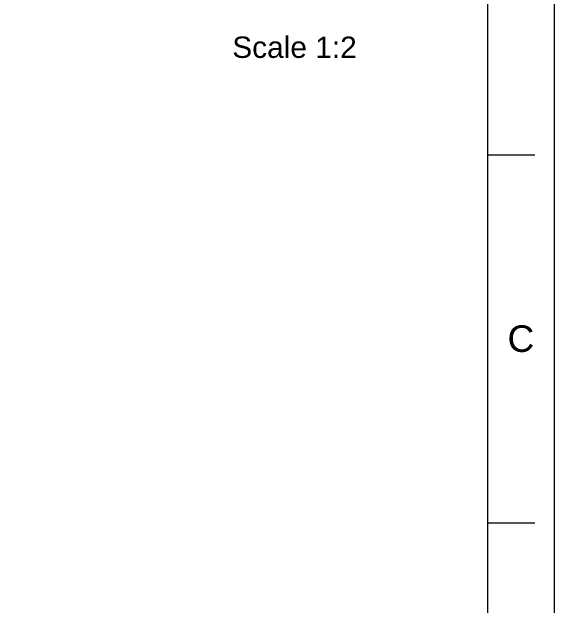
# Model space of a CAD drawing. Header units: millimetres. Extents: x 1261 to 1854, y -639 to -219.
# Drawn here: x 1739.1 to 1854.5, y -485.9 to -359.5 of the extents above; entities that cross this region are included whole.
import ezdxf

# ---------------------------------------------------------------- set-up
doc = ezdxf.new("R2010")
doc.units = ezdxf.units.MM
doc.header["$LTSCALE"] = 0.1
doc.layers.get('0').update_dxf_attribs({"lineweight": 13})
doc.layers.add('DIM', color=3, linetype='Continuous', lineweight=9)
doc.layers.add('TEXT', color=2, linetype='Continuous')
doc.styles.get("Standard").update_dxf_attribs({"font": 'arial.ttf'})

msp = doc.modelspace()

# ---------------------------------------------------------------- linework, layer by layer
for p, q in [((1840.346, -625.017), (1840.346, -233.299)), ((1840.346, -389.986), (1850.346, -389.986)), ((1840.346, -468.33), (1850.346, -468.33))]:
    msp.add_line(p, q)
for p in [(1840.346, -389.986), (1840.346, -468.33)]:
    msp.add_point(p)
at = {"layer": 'DIM', "color": 7}
msp.add_lwpolyline([(1260.548, -219.158), (1854.487, -219.158), (1854.487, -639.158), (1260.548, -639.158)], close=True, dxfattribs=at)

# ---------------------------------------------------------------- texts
at = {"insert": (1847.416, -429.158), "char_height": 5.657, "attachment_point": 5}
msp.add_mtext_dynamic_manual_height_columns('C', width=10, gutter_width=12.5, heights=[0], dxfattribs=at)
at = {"layer": 'TEXT', "insert": (1785.978, -364.796), "char_height": 4.55, "attachment_point": 1}
msp.add_mtext_dynamic_manual_height_columns('Scale 1:2', width=28.12245, gutter_width=12.5, heights=[0], dxfattribs=at)

doc.saveas('drawing.dxf')
